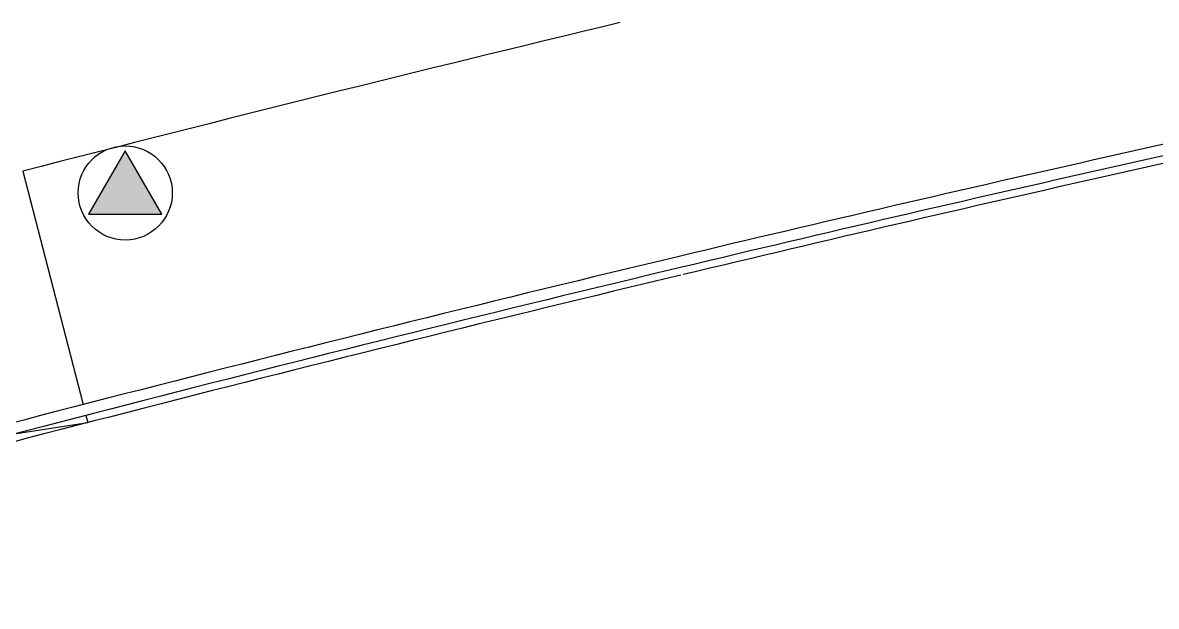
# Model space of a CAD drawing. Header units: millimetres. Extents: x 441156 to 441876, y 4514765 to 4515211.
# Drawn here: x 441712.3 to 441719.94, y 4514831.75 to 4514835.68 of the extents above; entities that cross this region are included whole.
import ezdxf

# ---------------------------------------------------------------- set-up
doc = ezdxf.new("R2010")
doc.units = ezdxf.units.MM
doc.layers.add('01_eléctrico', color=170, linetype='Continuous')
doc.layers.add('01_piscinas', color=254, linetype='Continuous')

msp = doc.modelspace()

# ---------------------------------------------------------------- hatches: boundary and pattern name
at = {"layer": '01_eléctrico'}
h = msp.add_hatch(color=256, dxfattribs=at)
h.dxf.hatch_style = 1
h.paths.add_polyline_path([(441713.24121208, 4514834.39055964), (441712.99445302, 4514834.81795888), (441712.74769395, 4514834.39055964)])

# ---------------------------------------------------------------- linework, layer by layer
at = {"layer": '01_eléctrico', "elevation": 0.00000053}
msp.add_lwpolyline([(441713.24121208, 4514834.39055964), (441712.99445302, 4514834.81795888), (441712.74769395, 4514834.39055964)], close=True, dxfattribs=at)
at = {"layer": '01_eléctrico'}
msp.add_circle((441712.99445302, 4514834.53302606, 0.00000053), 0.31727935, dxfattribs=at)
at = {"layer": '01_piscinas'}
for p, q in [((441712.30386277, 4514834.67928291, 0.00000131), (441712.71033112, 4514833.10637444, 0.00000059)), ((441712.72909606, 4514833.03375986, 0.00000055), (441712.7417113, 4514832.98494273, 0.00000053)), ((441712.2617998, 4514832.91247177, 0.00000056), (441712.7417113, 4514832.98494273, 0.00000053))]:
    msp.add_line(p, q, dxfattribs=at)
at = {"layer": '01_piscinas', "elevation": 0.00000053}
for points in [[(441733.80152151, 4514836.84526939, 0.0164873178), (441729.941051, 4514836.51536975, 0.0147570251), (441722.50275839, 4514835.40842934, 0.0064753203), (441716.72613465, 4514834.10548181, 0.0081662383), (441709.49245762, 4514832.24974676, 0.0216544653), (441700.37301078, 4514829.13504235, 0.0203224531), (441692.08927445, 4514825.50445053, 0.0071301443), (441686.53051536, 4514822.6439482, 0.0002218274), (441686.35889411, 4514822.55241672), (441685.06968918, 4514821.85298122), (441683.78080227, 4514821.15371826, 0.0026809456), (441681.72825373, 4514820.00791291), (441674.82663559, 4514816.1888006), (441672.21161554, 4514814.745731), (441664.29735012, 4514810.37833203), (441659.35443191, 4514807.63872531), (441646.18519361, 4514800.33969015), (441646.07115784, 4514800.27586286), (441656.85310346, 4514782.27945409)], [(441733.79953832, 4514836.77006272, 0.0164621357), (441729.94989689, 4514836.44089324, 0.0147546948), (441722.51715044, 4514835.33481359, 0.0064740219), (441716.74358279, 4514834.03253962, 0.0081654849), (441709.51294286, 4514832.17759532, 0.021652917), (441700.40030144, 4514829.06518378, 0.0203218385), (441692.12239248, 4514825.4371581, 0.0071298324), (441686.56578016, 4514822.5777561, 0.0002215412), (441686.39443893, 4514822.48637409), (441685.10545453, 4514821.78705824), (441683.81678817, 4514821.08791493, 0.002681048), (441681.7648651, 4514819.94245511), (441674.86291054, 4514816.12315664), (441672.24785212, 4514814.68006586), (441664.33364728, 4514810.31270033), (441659.39078961, 4514807.57312716), (441646.22168809, 4514800.27416781), (441646.17519445, 4514800.24814472), (441656.91744049, 4514782.31799947)]]:
    msp.add_lwpolyline(points, format="xyb", dxfattribs=at)
at = {"layer": '01_piscinas'}
for centre, radius, start, end in [((441769.91523415, 4514611.74085918, 0.00000053), 230.26204831, 103.457180672, 104.4892978359), ((441769.9152341, 4514611.74085917, 0.00000053), 228.5120483, 101.969147109, 103.4526644255), ((441769.91523415, 4514611.74085918, 0.00000053), 228.51204831, 103.457180672, 105.3238989528)]:
    msp.add_arc(centre, radius, start, end, dxfattribs=at)

doc.saveas('drawing.dxf')
